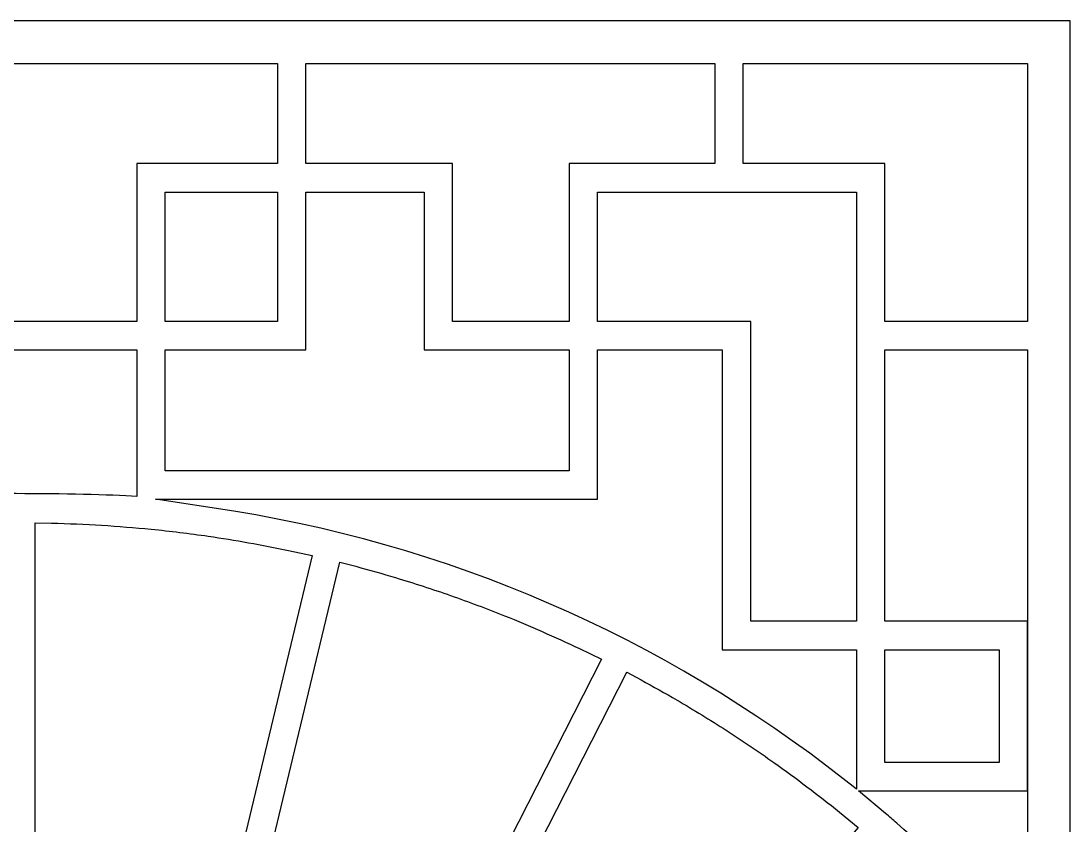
# Model space of a CAD drawing. Header units: centimetres. Extents: x 16.8 to 27, y -1.2 to 9.
# Drawn here: x 21.91 to 27, y 5.1 to 9 of the extents above; entities that cross this region are included whole.
import ezdxf

# ---------------------------------------------------------------- set-up
doc = ezdxf.new("R2010")
doc.units = ezdxf.units.CM
doc.header["$MEASUREMENT"] = 0
doc.layers.add('layer 1', color=7, linetype='Continuous')

msp = doc.modelspace()

# ---------------------------------------------------------------- linework, layer by layer
at = {"layer": 'layer 1', "color": 250}
for points, knots in [([(16.82505, 9.00077), (16.82505, 9.00077), (26.99978, 9.00077), (26.99978, 9.00077), (26.99978, 9.00077), (26.99978, 9.00077), (26.99978, -1.17396), (26.99978, -1.17396), (26.99978, -1.17396), (26.99978, -1.17396), (16.82505, -1.17396), (16.82505, -1.17396), (16.82505, -1.17396), (16.82505, -1.17396), (16.82505, 9.00077), (16.82505, 9.00077)], [0, 0, 0, 0, 0.2, 0.2, 0.2, 0.2, 0.4, 0.4, 0.4, 0.4, 0.6, 0.6, 0.6, 0.6, 1, 1, 1, 1]), ([(20.66916, 8.79453), (20.66916, 8.79453), (20.66916, 8.30898), (20.66916, 8.30898), (20.66916, 8.30898), (20.66916, 8.30898), (21.35108, 8.30898), (21.35108, 8.30898), (21.35108, 8.30898), (21.35108, 8.30898), (21.35108, 7.54338), (21.35108, 7.54338), (21.35108, 7.54338), (21.35108, 7.54338), (22.47376, 7.54338), (22.47376, 7.54338), (22.47376, 7.54338), (22.47376, 7.54338), (22.47376, 8.30898), (22.47376, 8.30898), (22.47376, 8.30898), (22.47376, 8.30898), (23.15567, 8.30898), (23.15567, 8.30898), (23.15567, 8.30898), (23.15567, 8.30898), (23.15567, 8.79453), (23.15567, 8.79453), (23.15567, 8.79453), (23.15567, 8.79453), (20.66916, 8.79453), (20.66916, 8.79453)], [0, 0, 0, 0, 0.1111111, 0.1111111, 0.1111111, 0.1111111, 0.2222222, 0.2222222, 0.2222222, 0.2222222, 0.3333333, 0.3333333, 0.3333333, 0.3333333, 0.4444444, 0.4444444, 0.4444444, 0.4444444, 0.5555556, 0.5555556, 0.5555556, 0.5555556, 0.6666667, 0.6666667, 0.6666667, 0.6666667, 0.7777778, 0.7777778, 0.7777778, 0.7777778, 1, 1, 1, 1]), ([(23.29356, 8.79453), (23.29356, 8.79453), (23.29356, 8.30898), (23.29356, 8.30898), (23.29356, 8.30898), (23.29356, 8.30898), (24.00574, 8.30898), (24.00574, 8.30898), (24.00574, 8.30898), (24.00574, 8.30898), (24.00574, 7.54338), (24.00574, 7.54338), (24.00574, 7.54338), (24.00574, 7.54338), (24.5704, 7.54338), (24.5704, 7.54338), (24.5704, 7.54338), (24.5704, 7.54338), (24.5704, 8.30898), (24.5704, 8.30898), (24.5704, 8.30898), (24.5704, 8.30898), (25.27648, 8.30898), (25.27648, 8.30898), (25.27648, 8.30898), (25.27648, 8.30898), (25.27648, 8.79453), (25.27648, 8.79453), (25.27648, 8.79453), (25.27648, 8.79453), (23.29356, 8.79453), (23.29356, 8.79453)], [0, 0, 0, 0, 0.1111111, 0.1111111, 0.1111111, 0.1111111, 0.2222222, 0.2222222, 0.2222222, 0.2222222, 0.3333333, 0.3333333, 0.3333333, 0.3333333, 0.4444444, 0.4444444, 0.4444444, 0.4444444, 0.5555556, 0.5555556, 0.5555556, 0.5555556, 0.6666667, 0.6666667, 0.6666667, 0.6666667, 0.7777778, 0.7777778, 0.7777778, 0.7777778, 1, 1, 1, 1]), ([(25.41438, 8.79453), (25.41438, 8.79453), (25.41438, 8.30898), (25.41438, 8.30898), (25.41438, 8.30898), (25.41438, 8.30898), (26.10238, 8.30898), (26.10238, 8.30898), (26.10238, 8.30898), (26.10238, 8.30898), (26.10238, 7.54338), (26.10238, 7.54338), (26.10238, 7.54338), (26.10238, 7.54338), (26.79354, 7.54338), (26.79354, 7.54338), (26.79354, 7.54338), (26.79354, 7.54338), (26.79354, 8.79453), (26.79354, 8.79453), (26.79354, 8.79453), (26.79354, 8.79453), (25.41438, 8.79453), (25.41438, 8.79453)], [0, 0, 0, 0, 0.1428571, 0.1428571, 0.1428571, 0.1428571, 0.2857143, 0.2857143, 0.2857143, 0.2857143, 0.4285714, 0.4285714, 0.4285714, 0.4285714, 0.5714286, 0.5714286, 0.5714286, 0.5714286, 0.7142857, 0.7142857, 0.7142857, 0.7142857, 1, 1, 1, 1]), ([(23.15567, 7.54338), (23.15567, 7.54338), (23.15567, 8.17108), (23.15567, 8.17108), (23.15567, 8.17108), (23.15567, 8.17108), (22.61165, 8.17108), (22.61165, 8.17108), (22.61165, 8.17108), (22.61165, 8.17108), (22.61165, 7.54338), (22.61165, 7.54338), (22.61165, 7.54338), (22.61165, 7.54338), (23.15567, 7.54338), (23.15567, 7.54338)], [0, 0, 0, 0, 0.2, 0.2, 0.2, 0.2, 0.4, 0.4, 0.4, 0.4, 0.6, 0.6, 0.6, 0.6, 1, 1, 1, 1]), ([(22.61165, 7.40549), (22.61165, 7.40549), (22.61165, 6.81932), (22.61165, 6.81932), (22.61165, 6.81932), (22.61165, 6.81932), (24.5704, 6.81932), (24.5704, 6.81932), (24.5704, 6.81932), (24.5704, 6.81932), (24.5704, 7.40549), (24.5704, 7.40549), (24.5704, 7.40549), (24.5704, 7.40549), (23.86785, 7.40549), (23.86785, 7.40549), (23.86785, 7.40549), (23.86785, 7.40549), (23.86785, 8.17108), (23.86785, 8.17108), (23.86785, 8.17108), (23.86785, 8.17108), (23.29356, 8.17108), (23.29356, 8.17108), (23.29356, 8.17108), (23.29356, 8.17108), (23.29356, 7.40549), (23.29356, 7.40549), (23.29356, 7.40549), (23.29356, 7.40549), (22.61165, 7.40549), (22.61165, 7.40549)], [0, 0, 0, 0, 0.1111111, 0.1111111, 0.1111111, 0.1111111, 0.2222222, 0.2222222, 0.2222222, 0.2222222, 0.3333333, 0.3333333, 0.3333333, 0.3333333, 0.4444444, 0.4444444, 0.4444444, 0.4444444, 0.5555556, 0.5555556, 0.5555556, 0.5555556, 0.6666667, 0.6666667, 0.6666667, 0.6666667, 0.7777778, 0.7777778, 0.7777778, 0.7777778, 1, 1, 1, 1]), ([(24.70829, 7.54338), (24.70829, 7.54338), (25.45127, 7.54338), (25.45127, 7.54338), (25.45127, 7.54338), (25.45127, 7.54338), (25.45127, 6.0898), (25.45127, 6.0898), (25.45127, 6.0898), (25.45127, 6.0898), (25.96448, 6.0898), (25.96448, 6.0898), (25.96448, 6.0898), (25.96448, 6.0898), (25.96448, 8.17108), (25.96448, 8.17108), (25.96448, 8.17108), (25.96448, 8.17108), (24.70829, 8.17108), (24.70829, 8.17108), (24.70829, 8.17108), (24.70829, 8.17108), (24.70829, 7.54338), (24.70829, 7.54338)], [0, 0, 0, 0, 0.1428571, 0.1428571, 0.1428571, 0.1428571, 0.2857143, 0.2857143, 0.2857143, 0.2857143, 0.4285714, 0.4285714, 0.4285714, 0.4285714, 0.5714286, 0.5714286, 0.5714286, 0.5714286, 0.7142857, 0.7142857, 0.7142857, 0.7142857, 1, 1, 1, 1]), ([(22.47376, 6.69525), (22.47376, 6.69525), (22.47376, 7.40549), (22.47376, 7.40549), (22.47376, 7.40549), (22.47376, 7.40549), (21.35108, 7.40549), (21.35108, 7.40549), (21.35108, 7.40549), (21.35108, 7.40549), (21.35108, 6.69524), (21.35108, 6.69524), (21.35108, 6.69524), (21.54841, 6.71405), (22.21241, 6.71267), (22.47376, 6.69525)], [0, 0, 0, 0, 0.2, 0.2, 0.2, 0.2, 0.4, 0.4, 0.4, 0.4, 0.6, 0.6, 0.6, 0.6, 1, 1, 1, 1]), ([(22.5643, 6.68143), (22.5643, 6.68143), (22.94407, 6.62345), (22.94407, 6.62345), (22.94407, 6.62345), (22.94407, 6.62345), (23.05055, 6.60536), (23.05055, 6.60536), (23.05055, 6.60536), (23.05055, 6.60536), (23.15643, 6.58553), (23.15643, 6.58553), (23.15643, 6.58553), (23.15643, 6.58553), (23.26172, 6.56398), (23.26172, 6.56398), (23.26172, 6.56398), (23.26172, 6.56398), (23.36638, 6.54073), (23.36638, 6.54073), (23.36638, 6.54073), (23.36638, 6.54073), (23.47041, 6.51578), (23.47041, 6.51578), (23.47041, 6.51578), (23.47041, 6.51578), (23.57379, 6.48916), (23.57379, 6.48916), (23.57379, 6.48916), (23.57379, 6.48916), (23.6765, 6.46087), (23.6765, 6.46087), (23.6765, 6.46087), (23.6765, 6.46087), (23.77854, 6.43095), (23.77854, 6.43095), (23.77854, 6.43095), (23.77854, 6.43095), (23.87988, 6.3994), (23.87988, 6.3994), (23.87988, 6.3994), (23.87988, 6.3994), (23.98051, 6.36623), (23.98051, 6.36623), (23.98051, 6.36623), (23.98051, 6.36623), (24.08041, 6.33146), (24.08041, 6.33146), (24.08041, 6.33146), (24.08041, 6.33146), (24.17957, 6.29512), (24.17957, 6.29512), (24.17957, 6.29512), (24.17957, 6.29512), (24.27798, 6.2572), (24.27798, 6.2572), (24.27798, 6.2572), (24.27798, 6.2572), (24.37561, 6.21773), (24.37561, 6.21773), (24.37561, 6.21773), (24.37561, 6.21773), (24.47246, 6.17673), (24.47246, 6.17673), (24.47246, 6.17673), (24.47246, 6.17673), (24.56852, 6.1342), (24.56852, 6.1342), (24.56852, 6.1342), (24.56852, 6.1342), (24.66375, 6.09017), (24.66375, 6.09017), (24.66375, 6.09017), (24.66375, 6.09017), (24.75815, 6.04464), (24.75815, 6.04464), (24.75815, 6.04464), (24.75815, 6.04464), (24.8517, 5.99764), (24.8517, 5.99764), (24.8517, 5.99764), (24.8517, 5.99764), (24.94439, 5.94918), (24.94439, 5.94918), (24.94439, 5.94918), (24.94439, 5.94918), (25.0362, 5.89927), (25.0362, 5.89927), (25.0362, 5.89927), (25.0362, 5.89927), (25.12712, 5.84794), (25.12712, 5.84794), (25.12712, 5.84794), (25.12712, 5.84794), (25.21713, 5.79519), (25.21713, 5.79519), (25.21713, 5.79519), (25.21713, 5.79519), (25.30622, 5.74104), (25.30622, 5.74104), (25.30622, 5.74104), (25.30622, 5.74104), (25.39437, 5.6855), (25.39437, 5.6855), (25.39437, 5.6855), (25.39437, 5.6855), (25.48156, 5.6286), (25.48156, 5.6286), (25.48156, 5.6286), (25.48156, 5.6286), (25.56779, 5.57034), (25.56779, 5.57034), (25.56779, 5.57034), (25.56779, 5.57034), (25.65303, 5.51074), (25.65303, 5.51074), (25.65303, 5.51074), (25.65303, 5.51074), (25.73727, 5.44982), (25.73727, 5.44982), (25.73727, 5.44982), (25.73727, 5.44982), (25.8205, 5.38759), (25.8205, 5.38759), (25.8205, 5.38759), (25.8205, 5.38759), (25.9479, 5.28914), (25.9479, 5.28914), (25.9479, 5.28914), (25.9479, 5.28914), (25.96448, 5.27534), (25.96448, 5.27534), (25.96448, 5.27534), (25.96448, 5.27534), (25.96448, 5.95191), (25.96448, 5.95191), (25.96448, 5.95191), (25.96448, 5.95191), (25.31337, 5.95191), (25.31337, 5.95191), (25.31337, 5.95191), (25.31337, 5.95191), (25.31337, 7.40549), (25.31337, 7.40549), (25.31337, 7.40549), (25.31337, 7.40549), (24.70829, 7.40549), (24.70829, 7.40549), (24.70829, 7.40549), (24.70829, 7.40549), (24.70829, 6.68143), (24.70829, 6.68143), (24.70829, 6.68143), (24.70829, 6.68143), (22.5643, 6.68143), (22.5643, 6.68143)], [0, 0, 0, 0, 0.025, 0.025, 0.025, 0.025, 0.05, 0.05, 0.05, 0.05, 0.075, 0.075, 0.075, 0.075, 0.1, 0.1, 0.1, 0.1, 0.125, 0.125, 0.125, 0.125, 0.15, 0.15, 0.15, 0.15, 0.175, 0.175, 0.175, 0.175, 0.2, 0.2, 0.2, 0.2, 0.225, 0.225, 0.225, 0.225, 0.25, 0.25, 0.25, 0.25, 0.275, 0.275, 0.275, 0.275, 0.3, 0.3, 0.3, 0.3, 0.325, 0.325, 0.325, 0.325, 0.35, 0.35, 0.35, 0.35, 0.375, 0.375, 0.375, 0.375, 0.4, 0.4, 0.4, 0.4, 0.425, 0.425, 0.425, 0.425, 0.45, 0.45, 0.45, 0.45, 0.475, 0.475, 0.475, 0.475, 0.5, 0.5, 0.5, 0.5, 0.525, 0.525, 0.525, 0.525, 0.55, 0.55, 0.55, 0.55, 0.575, 0.575, 0.575, 0.575, 0.6, 0.6, 0.6, 0.6, 0.625, 0.625, 0.625, 0.625, 0.65, 0.65, 0.65, 0.65, 0.675, 0.675, 0.675, 0.675, 0.7, 0.7, 0.7, 0.7, 0.725, 0.725, 0.725, 0.725, 0.75, 0.75, 0.75, 0.75, 0.775, 0.775, 0.775, 0.775, 0.8, 0.8, 0.8, 0.8, 0.825, 0.825, 0.825, 0.825, 0.85, 0.85, 0.85, 0.85, 0.875, 0.875, 0.875, 0.875, 0.9, 0.9, 0.9, 0.9, 0.925, 0.925, 0.925, 0.925, 0.95, 0.95, 0.95, 0.95, 1, 1, 1, 1]), ([(26.79354, 7.40549), (26.79354, 7.40549), (26.10238, 7.40549), (26.10238, 7.40549), (26.10238, 7.40549), (26.10238, 7.40549), (26.10238, 6.0898), (26.10238, 6.0898), (26.10238, 6.0898), (26.10238, 6.0898), (26.79354, 6.0898), (26.79354, 6.0898), (26.79354, 6.0898), (26.79354, 6.0898), (26.79354, 7.40549), (26.79354, 7.40549)], [0, 0, 0, 0, 0.2, 0.2, 0.2, 0.2, 0.4, 0.4, 0.4, 0.4, 0.6, 0.6, 0.6, 0.6, 1, 1, 1, 1]), ([(22.51895, 3.05138), (22.51895, 3.05138), (23.32503, 6.40895), (23.32503, 6.40895), (23.32503, 6.40895), (23.32503, 6.40895), (23.21022, 6.43388), (23.21022, 6.43388), (23.21022, 6.43388), (23.08096, 6.46054), (22.9515, 6.48343), (22.82094, 6.50272), (22.82094, 6.50272), (22.72871, 6.51576), (22.63648, 6.52701), (22.54384, 6.53653), (22.54384, 6.53653), (22.46378, 6.54425), (22.38379, 6.55068), (22.30354, 6.55586), (22.30354, 6.55586), (22.22265, 6.56057), (22.14187, 6.56397), (22.06087, 6.56611), (22.06087, 6.56611), (22.06087, 6.56611), (21.98136, 6.5677), (21.98136, 6.5677), (21.98136, 6.5677), (21.98136, 6.5677), (21.98136, 3.11488), (21.98136, 3.11488), (21.98136, 3.11488), (22.00846, 3.11382), (22.03555, 3.11282), (22.06264, 3.11148), (22.06264, 3.11148), (22.18478, 3.10485), (22.30558, 3.09093), (22.426, 3.06946), (22.426, 3.06946), (22.45705, 3.06377), (22.48798, 3.05755), (22.51895, 3.05138)], [0, 0, 0, 0, 0.0833333, 0.0833333, 0.0833333, 0.0833333, 0.1666667, 0.1666667, 0.1666667, 0.1666667, 0.25, 0.25, 0.25, 0.25, 0.3333333, 0.3333333, 0.3333333, 0.3333333, 0.4166667, 0.4166667, 0.4166667, 0.4166667, 0.5, 0.5, 0.5, 0.5, 0.5833333, 0.5833333, 0.5833333, 0.5833333, 0.6666667, 0.6666667, 0.6666667, 0.6666667, 0.75, 0.75, 0.75, 0.75, 0.8333333, 0.8333333, 0.8333333, 0.8333333, 1, 1, 1, 1]), ([(23.16048, 2.831), (23.16048, 2.831), (24.72742, 5.90628), (24.72742, 5.90628), (24.72742, 5.90628), (24.72742, 5.90628), (24.62125, 5.95774), (24.62125, 5.95774), (24.62125, 5.95774), (24.50134, 6.01431), (24.38035, 6.06726), (24.25744, 6.11694), (24.25744, 6.11694), (24.17084, 6.15132), (24.08382, 6.18395), (23.99598, 6.215), (23.99598, 6.215), (23.90755, 6.24562), (23.81879, 6.27447), (23.72926, 6.30169), (23.72926, 6.30169), (23.66494, 6.3208), (23.60049, 6.33904), (23.53569, 6.35649), (23.53569, 6.35649), (23.53569, 6.35649), (23.45907, 6.3766), (23.45907, 6.3766), (23.45907, 6.3766), (23.45907, 6.3766), (22.65301, 3.01914), (22.65301, 3.01914), (22.65301, 3.01914), (22.679, 3.01179), (22.70499, 3.00448), (22.7309, 2.99686), (22.7309, 2.99686), (22.84801, 2.96175), (22.96211, 2.91979), (23.07404, 2.87061), (23.07404, 2.87061), (23.103, 2.85771), (23.13172, 2.84434), (23.16048, 2.831)], [0, 0, 0, 0, 0.0833333, 0.0833333, 0.0833333, 0.0833333, 0.1666667, 0.1666667, 0.1666667, 0.1666667, 0.25, 0.25, 0.25, 0.25, 0.3333333, 0.3333333, 0.3333333, 0.3333333, 0.4166667, 0.4166667, 0.4166667, 0.4166667, 0.5, 0.5, 0.5, 0.5, 0.5833333, 0.5833333, 0.5833333, 0.5833333, 0.6666667, 0.6666667, 0.6666667, 0.6666667, 0.75, 0.75, 0.75, 0.75, 0.8333333, 0.8333333, 0.8333333, 0.8333333, 1, 1, 1, 1]), ([(26.79354, 6.0898), (26.79354, 6.0898), (26.79354, 5.26763), (26.79354, 5.26763), (26.79354, 5.26763), (26.79354, 5.26763), (26.79354, 6.0898), (26.79354, 6.0898)], [0, 0, 0, 0, 0.3333333, 0.3333333, 0.3333333, 0.3333333, 1, 1, 1, 1]), ([(26.65604, 5.95191), (26.65604, 5.95191), (26.10238, 5.95191), (26.10238, 5.95191), (26.10238, 5.95191), (26.10238, 5.95191), (26.10238, 5.40552), (26.10238, 5.40552), (26.10238, 5.40552), (26.10238, 5.40552), (26.65604, 5.40552), (26.65604, 5.40552), (26.65604, 5.40552), (26.65604, 5.40552), (26.65604, 5.95191), (26.65604, 5.95191)], [0, 0, 0, 0, 0.2, 0.2, 0.2, 0.2, 0.4, 0.4, 0.4, 0.4, 0.6, 0.6, 0.6, 0.6, 1, 1, 1, 1]), ([(23.73239, 2.46674), (23.73239, 2.46674), (25.97295, 5.0901), (25.97295, 5.0901), (25.97295, 5.0901), (25.97295, 5.0901), (25.88133, 5.16507), (25.88133, 5.16507), (25.88133, 5.16507), (25.77759, 5.24818), (25.67195, 5.32805), (25.56372, 5.4052), (25.56372, 5.4052), (25.48754, 5.4588), (25.41056, 5.51082), (25.33243, 5.56151), (25.33243, 5.56151), (25.25383, 5.61181), (25.17451, 5.66049), (25.09409, 5.70778), (25.09409, 5.70778), (25.03634, 5.74125), (24.97827, 5.77394), (24.9197, 5.80594), (24.9197, 5.80594), (24.9197, 5.80594), (24.85013, 5.84338), (24.85013, 5.84338), (24.85013, 5.84338), (24.85013, 5.84338), (23.28319, 2.76808), (23.28319, 2.76808), (23.28319, 2.76808), (23.31091, 2.75248), (23.33862, 2.73693), (23.36611, 2.7209), (23.36611, 2.7209), (23.46711, 2.66133), (23.56398, 2.59634), (23.65741, 2.52547), (23.65741, 2.52547), (23.68261, 2.50616), (23.70748, 2.48644), (23.73239, 2.46674)], [0, 0, 0, 0, 0.0833333, 0.0833333, 0.0833333, 0.0833333, 0.1666667, 0.1666667, 0.1666667, 0.1666667, 0.25, 0.25, 0.25, 0.25, 0.3333333, 0.3333333, 0.3333333, 0.3333333, 0.4166667, 0.4166667, 0.4166667, 0.4166667, 0.5, 0.5, 0.5, 0.5, 0.5833333, 0.5833333, 0.5833333, 0.5833333, 0.6666667, 0.6666667, 0.6666667, 0.6666667, 0.75, 0.75, 0.75, 0.75, 0.8333333, 0.8333333, 0.8333333, 0.8333333, 1, 1, 1, 1]), ([(25.97376, 5.26763), (25.97376, 5.26763), (26.10537, 5.15818), (26.10537, 5.15818), (26.10537, 5.15818), (26.12339, 5.14277), (26.14135, 5.1273), (26.15927, 5.11175), (26.15927, 5.11175), (26.34615, 4.94839), (26.52414, 4.77528), (26.69164, 4.59208), (26.69164, 4.59208), (26.69164, 4.59208), (25.33852, 3.33029), (25.33852, 3.33029), (25.33852, 3.33029), (25.33852, 3.33029), (26.79354, 3.33029), (26.79354, 3.33029), (26.79354, 3.33029), (26.79354, 3.33029), (26.79354, 5.26763), (26.79354, 5.26763), (26.79354, 5.26763), (26.79354, 5.26763), (25.97376, 5.26763), (25.97376, 5.26763)], [0, 0, 0, 0, 0.125, 0.125, 0.125, 0.125, 0.25, 0.25, 0.25, 0.25, 0.375, 0.375, 0.375, 0.375, 0.5, 0.5, 0.5, 0.5, 0.625, 0.625, 0.625, 0.625, 0.75, 0.75, 0.75, 0.75, 1, 1, 1, 1])]:
    msp.add_open_spline(points, degree=3, knots=knots, dxfattribs=at)
at = {"layer": 'layer 1', "color": 250, "lineweight": 9}
for points, knots in [([(16.82505, 9.00077), (16.82505, 9.00077), (26.99978, 9.00077), (26.99978, 9.00077), (26.99978, 9.00077), (26.99978, 9.00077), (26.99978, -1.17396), (26.99978, -1.17396), (26.99978, -1.17396), (26.99978, -1.17396), (16.82505, -1.17396), (16.82505, -1.17396), (16.82505, -1.17396), (16.82505, -1.17396), (16.82505, 9.00077), (16.82505, 9.00077)], [0, 0, 0, 0, 0.2, 0.2, 0.2, 0.2, 0.4, 0.4, 0.4, 0.4, 0.6, 0.6, 0.6, 0.6, 1, 1, 1, 1]), ([(20.66916, 8.79453), (20.66916, 8.79453), (20.66916, 8.30898), (20.66916, 8.30898), (20.66916, 8.30898), (20.66916, 8.30898), (21.35108, 8.30898), (21.35108, 8.30898), (21.35108, 8.30898), (21.35108, 8.30898), (21.35108, 7.54338), (21.35108, 7.54338), (21.35108, 7.54338), (21.35108, 7.54338), (22.47376, 7.54338), (22.47376, 7.54338), (22.47376, 7.54338), (22.47376, 7.54338), (22.47376, 8.30898), (22.47376, 8.30898), (22.47376, 8.30898), (22.47376, 8.30898), (23.15567, 8.30898), (23.15567, 8.30898), (23.15567, 8.30898), (23.15567, 8.30898), (23.15567, 8.79453), (23.15567, 8.79453), (23.15567, 8.79453), (23.15567, 8.79453), (20.66916, 8.79453), (20.66916, 8.79453)], [0, 0, 0, 0, 0.1111111, 0.1111111, 0.1111111, 0.1111111, 0.2222222, 0.2222222, 0.2222222, 0.2222222, 0.3333333, 0.3333333, 0.3333333, 0.3333333, 0.4444444, 0.4444444, 0.4444444, 0.4444444, 0.5555556, 0.5555556, 0.5555556, 0.5555556, 0.6666667, 0.6666667, 0.6666667, 0.6666667, 0.7777778, 0.7777778, 0.7777778, 0.7777778, 1, 1, 1, 1]), ([(23.29356, 8.79453), (23.29356, 8.79453), (23.29356, 8.30898), (23.29356, 8.30898), (23.29356, 8.30898), (23.29356, 8.30898), (24.00574, 8.30898), (24.00574, 8.30898), (24.00574, 8.30898), (24.00574, 8.30898), (24.00574, 7.54338), (24.00574, 7.54338), (24.00574, 7.54338), (24.00574, 7.54338), (24.5704, 7.54338), (24.5704, 7.54338), (24.5704, 7.54338), (24.5704, 7.54338), (24.5704, 8.30898), (24.5704, 8.30898), (24.5704, 8.30898), (24.5704, 8.30898), (25.27648, 8.30898), (25.27648, 8.30898), (25.27648, 8.30898), (25.27648, 8.30898), (25.27648, 8.79453), (25.27648, 8.79453), (25.27648, 8.79453), (25.27648, 8.79453), (23.29356, 8.79453), (23.29356, 8.79453)], [0, 0, 0, 0, 0.1111111, 0.1111111, 0.1111111, 0.1111111, 0.2222222, 0.2222222, 0.2222222, 0.2222222, 0.3333333, 0.3333333, 0.3333333, 0.3333333, 0.4444444, 0.4444444, 0.4444444, 0.4444444, 0.5555556, 0.5555556, 0.5555556, 0.5555556, 0.6666667, 0.6666667, 0.6666667, 0.6666667, 0.7777778, 0.7777778, 0.7777778, 0.7777778, 1, 1, 1, 1]), ([(25.41438, 8.79453), (25.41438, 8.79453), (25.41438, 8.30898), (25.41438, 8.30898), (25.41438, 8.30898), (25.41438, 8.30898), (26.10238, 8.30898), (26.10238, 8.30898), (26.10238, 8.30898), (26.10238, 8.30898), (26.10238, 7.54338), (26.10238, 7.54338), (26.10238, 7.54338), (26.10238, 7.54338), (26.79354, 7.54338), (26.79354, 7.54338), (26.79354, 7.54338), (26.79354, 7.54338), (26.79354, 8.79453), (26.79354, 8.79453), (26.79354, 8.79453), (26.79354, 8.79453), (25.41438, 8.79453), (25.41438, 8.79453)], [0, 0, 0, 0, 0.1428571, 0.1428571, 0.1428571, 0.1428571, 0.2857143, 0.2857143, 0.2857143, 0.2857143, 0.4285714, 0.4285714, 0.4285714, 0.4285714, 0.5714286, 0.5714286, 0.5714286, 0.5714286, 0.7142857, 0.7142857, 0.7142857, 0.7142857, 1, 1, 1, 1]), ([(23.15567, 7.54338), (23.15567, 7.54338), (23.15567, 8.17108), (23.15567, 8.17108), (23.15567, 8.17108), (23.15567, 8.17108), (22.61165, 8.17108), (22.61165, 8.17108), (22.61165, 8.17108), (22.61165, 8.17108), (22.61165, 7.54338), (22.61165, 7.54338), (22.61165, 7.54338), (22.61165, 7.54338), (23.15567, 7.54338), (23.15567, 7.54338)], [0, 0, 0, 0, 0.2, 0.2, 0.2, 0.2, 0.4, 0.4, 0.4, 0.4, 0.6, 0.6, 0.6, 0.6, 1, 1, 1, 1]), ([(22.61165, 7.40549), (22.61165, 7.40549), (22.61165, 6.81932), (22.61165, 6.81932), (22.61165, 6.81932), (22.61165, 6.81932), (24.5704, 6.81932), (24.5704, 6.81932), (24.5704, 6.81932), (24.5704, 6.81932), (24.5704, 7.40549), (24.5704, 7.40549), (24.5704, 7.40549), (24.5704, 7.40549), (23.86785, 7.40549), (23.86785, 7.40549), (23.86785, 7.40549), (23.86785, 7.40549), (23.86785, 8.17108), (23.86785, 8.17108), (23.86785, 8.17108), (23.86785, 8.17108), (23.29356, 8.17108), (23.29356, 8.17108), (23.29356, 8.17108), (23.29356, 8.17108), (23.29356, 7.40549), (23.29356, 7.40549), (23.29356, 7.40549), (23.29356, 7.40549), (22.61165, 7.40549), (22.61165, 7.40549)], [0, 0, 0, 0, 0.1111111, 0.1111111, 0.1111111, 0.1111111, 0.2222222, 0.2222222, 0.2222222, 0.2222222, 0.3333333, 0.3333333, 0.3333333, 0.3333333, 0.4444444, 0.4444444, 0.4444444, 0.4444444, 0.5555556, 0.5555556, 0.5555556, 0.5555556, 0.6666667, 0.6666667, 0.6666667, 0.6666667, 0.7777778, 0.7777778, 0.7777778, 0.7777778, 1, 1, 1, 1]), ([(24.70829, 7.54338), (24.70829, 7.54338), (25.45127, 7.54338), (25.45127, 7.54338), (25.45127, 7.54338), (25.45127, 7.54338), (25.45127, 6.0898), (25.45127, 6.0898), (25.45127, 6.0898), (25.45127, 6.0898), (25.96448, 6.0898), (25.96448, 6.0898), (25.96448, 6.0898), (25.96448, 6.0898), (25.96448, 8.17108), (25.96448, 8.17108), (25.96448, 8.17108), (25.96448, 8.17108), (24.70829, 8.17108), (24.70829, 8.17108), (24.70829, 8.17108), (24.70829, 8.17108), (24.70829, 7.54338), (24.70829, 7.54338)], [0, 0, 0, 0, 0.1428571, 0.1428571, 0.1428571, 0.1428571, 0.2857143, 0.2857143, 0.2857143, 0.2857143, 0.4285714, 0.4285714, 0.4285714, 0.4285714, 0.5714286, 0.5714286, 0.5714286, 0.5714286, 0.7142857, 0.7142857, 0.7142857, 0.7142857, 1, 1, 1, 1]), ([(22.47376, 6.69525), (22.47376, 6.69525), (22.47376, 7.40549), (22.47376, 7.40549), (22.47376, 7.40549), (22.47376, 7.40549), (21.35108, 7.40549), (21.35108, 7.40549), (21.35108, 7.40549), (21.35108, 7.40549), (21.35108, 6.69524), (21.35108, 6.69524), (21.35108, 6.69524), (21.54841, 6.71405), (22.21241, 6.71267), (22.47376, 6.69525)], [0, 0, 0, 0, 0.2, 0.2, 0.2, 0.2, 0.4, 0.4, 0.4, 0.4, 0.6, 0.6, 0.6, 0.6, 1, 1, 1, 1]), ([(22.5643, 6.68143), (22.5643, 6.68143), (22.94407, 6.62345), (22.94407, 6.62345), (22.94407, 6.62345), (22.94407, 6.62345), (23.05055, 6.60536), (23.05055, 6.60536), (23.05055, 6.60536), (23.05055, 6.60536), (23.15643, 6.58553), (23.15643, 6.58553), (23.15643, 6.58553), (23.15643, 6.58553), (23.26172, 6.56398), (23.26172, 6.56398), (23.26172, 6.56398), (23.26172, 6.56398), (23.36638, 6.54073), (23.36638, 6.54073), (23.36638, 6.54073), (23.36638, 6.54073), (23.47041, 6.51578), (23.47041, 6.51578), (23.47041, 6.51578), (23.47041, 6.51578), (23.57379, 6.48916), (23.57379, 6.48916), (23.57379, 6.48916), (23.57379, 6.48916), (23.6765, 6.46087), (23.6765, 6.46087), (23.6765, 6.46087), (23.6765, 6.46087), (23.77854, 6.43095), (23.77854, 6.43095), (23.77854, 6.43095), (23.77854, 6.43095), (23.87988, 6.3994), (23.87988, 6.3994), (23.87988, 6.3994), (23.87988, 6.3994), (23.98051, 6.36623), (23.98051, 6.36623), (23.98051, 6.36623), (23.98051, 6.36623), (24.08041, 6.33146), (24.08041, 6.33146), (24.08041, 6.33146), (24.08041, 6.33146), (24.17957, 6.29512), (24.17957, 6.29512), (24.17957, 6.29512), (24.17957, 6.29512), (24.27798, 6.2572), (24.27798, 6.2572), (24.27798, 6.2572), (24.27798, 6.2572), (24.37561, 6.21773), (24.37561, 6.21773), (24.37561, 6.21773), (24.37561, 6.21773), (24.47246, 6.17673), (24.47246, 6.17673), (24.47246, 6.17673), (24.47246, 6.17673), (24.56852, 6.1342), (24.56852, 6.1342), (24.56852, 6.1342), (24.56852, 6.1342), (24.66375, 6.09017), (24.66375, 6.09017), (24.66375, 6.09017), (24.66375, 6.09017), (24.75815, 6.04464), (24.75815, 6.04464), (24.75815, 6.04464), (24.75815, 6.04464), (24.8517, 5.99764), (24.8517, 5.99764), (24.8517, 5.99764), (24.8517, 5.99764), (24.94439, 5.94918), (24.94439, 5.94918), (24.94439, 5.94918), (24.94439, 5.94918), (25.0362, 5.89927), (25.0362, 5.89927), (25.0362, 5.89927), (25.0362, 5.89927), (25.12712, 5.84794), (25.12712, 5.84794), (25.12712, 5.84794), (25.12712, 5.84794), (25.21713, 5.79519), (25.21713, 5.79519), (25.21713, 5.79519), (25.21713, 5.79519), (25.30622, 5.74104), (25.30622, 5.74104), (25.30622, 5.74104), (25.30622, 5.74104), (25.39437, 5.6855), (25.39437, 5.6855), (25.39437, 5.6855), (25.39437, 5.6855), (25.48156, 5.6286), (25.48156, 5.6286), (25.48156, 5.6286), (25.48156, 5.6286), (25.56779, 5.57034), (25.56779, 5.57034), (25.56779, 5.57034), (25.56779, 5.57034), (25.65303, 5.51074), (25.65303, 5.51074), (25.65303, 5.51074), (25.65303, 5.51074), (25.73727, 5.44982), (25.73727, 5.44982), (25.73727, 5.44982), (25.73727, 5.44982), (25.8205, 5.38759), (25.8205, 5.38759), (25.8205, 5.38759), (25.8205, 5.38759), (25.9479, 5.28914), (25.9479, 5.28914), (25.9479, 5.28914), (25.9479, 5.28914), (25.96448, 5.27534), (25.96448, 5.27534), (25.96448, 5.27534), (25.96448, 5.27534), (25.96448, 5.95191), (25.96448, 5.95191), (25.96448, 5.95191), (25.96448, 5.95191), (25.31337, 5.95191), (25.31337, 5.95191), (25.31337, 5.95191), (25.31337, 5.95191), (25.31337, 7.40549), (25.31337, 7.40549), (25.31337, 7.40549), (25.31337, 7.40549), (24.70829, 7.40549), (24.70829, 7.40549), (24.70829, 7.40549), (24.70829, 7.40549), (24.70829, 6.68143), (24.70829, 6.68143), (24.70829, 6.68143), (24.70829, 6.68143), (22.5643, 6.68143), (22.5643, 6.68143)], [0, 0, 0, 0, 0.025, 0.025, 0.025, 0.025, 0.05, 0.05, 0.05, 0.05, 0.075, 0.075, 0.075, 0.075, 0.1, 0.1, 0.1, 0.1, 0.125, 0.125, 0.125, 0.125, 0.15, 0.15, 0.15, 0.15, 0.175, 0.175, 0.175, 0.175, 0.2, 0.2, 0.2, 0.2, 0.225, 0.225, 0.225, 0.225, 0.25, 0.25, 0.25, 0.25, 0.275, 0.275, 0.275, 0.275, 0.3, 0.3, 0.3, 0.3, 0.325, 0.325, 0.325, 0.325, 0.35, 0.35, 0.35, 0.35, 0.375, 0.375, 0.375, 0.375, 0.4, 0.4, 0.4, 0.4, 0.425, 0.425, 0.425, 0.425, 0.45, 0.45, 0.45, 0.45, 0.475, 0.475, 0.475, 0.475, 0.5, 0.5, 0.5, 0.5, 0.525, 0.525, 0.525, 0.525, 0.55, 0.55, 0.55, 0.55, 0.575, 0.575, 0.575, 0.575, 0.6, 0.6, 0.6, 0.6, 0.625, 0.625, 0.625, 0.625, 0.65, 0.65, 0.65, 0.65, 0.675, 0.675, 0.675, 0.675, 0.7, 0.7, 0.7, 0.7, 0.725, 0.725, 0.725, 0.725, 0.75, 0.75, 0.75, 0.75, 0.775, 0.775, 0.775, 0.775, 0.8, 0.8, 0.8, 0.8, 0.825, 0.825, 0.825, 0.825, 0.85, 0.85, 0.85, 0.85, 0.875, 0.875, 0.875, 0.875, 0.9, 0.9, 0.9, 0.9, 0.925, 0.925, 0.925, 0.925, 0.95, 0.95, 0.95, 0.95, 1, 1, 1, 1]), ([(26.79354, 7.40549), (26.79354, 7.40549), (26.10238, 7.40549), (26.10238, 7.40549), (26.10238, 7.40549), (26.10238, 7.40549), (26.10238, 6.0898), (26.10238, 6.0898), (26.10238, 6.0898), (26.10238, 6.0898), (26.79354, 6.0898), (26.79354, 6.0898), (26.79354, 6.0898), (26.79354, 6.0898), (26.79354, 7.40549), (26.79354, 7.40549)], [0, 0, 0, 0, 0.2, 0.2, 0.2, 0.2, 0.4, 0.4, 0.4, 0.4, 0.6, 0.6, 0.6, 0.6, 1, 1, 1, 1]), ([(22.51895, 3.05138), (22.51895, 3.05138), (23.32503, 6.40895), (23.32503, 6.40895), (23.32503, 6.40895), (23.32503, 6.40895), (23.21022, 6.43388), (23.21022, 6.43388), (23.21022, 6.43388), (23.08096, 6.46054), (22.9515, 6.48343), (22.82094, 6.50272), (22.82094, 6.50272), (22.72871, 6.51576), (22.63648, 6.52701), (22.54384, 6.53653), (22.54384, 6.53653), (22.46378, 6.54425), (22.38379, 6.55068), (22.30354, 6.55586), (22.30354, 6.55586), (22.22265, 6.56057), (22.14187, 6.56397), (22.06087, 6.56611), (22.06087, 6.56611), (22.06087, 6.56611), (21.98136, 6.5677), (21.98136, 6.5677), (21.98136, 6.5677), (21.98136, 6.5677), (21.98136, 3.11488), (21.98136, 3.11488), (21.98136, 3.11488), (22.00846, 3.11382), (22.03555, 3.11282), (22.06264, 3.11148), (22.06264, 3.11148), (22.18478, 3.10485), (22.30558, 3.09093), (22.426, 3.06946), (22.426, 3.06946), (22.45705, 3.06377), (22.48798, 3.05755), (22.51895, 3.05138)], [0, 0, 0, 0, 0.0833333, 0.0833333, 0.0833333, 0.0833333, 0.1666667, 0.1666667, 0.1666667, 0.1666667, 0.25, 0.25, 0.25, 0.25, 0.3333333, 0.3333333, 0.3333333, 0.3333333, 0.4166667, 0.4166667, 0.4166667, 0.4166667, 0.5, 0.5, 0.5, 0.5, 0.5833333, 0.5833333, 0.5833333, 0.5833333, 0.6666667, 0.6666667, 0.6666667, 0.6666667, 0.75, 0.75, 0.75, 0.75, 0.8333333, 0.8333333, 0.8333333, 0.8333333, 1, 1, 1, 1]), ([(23.16048, 2.831), (23.16048, 2.831), (24.72742, 5.90628), (24.72742, 5.90628), (24.72742, 5.90628), (24.72742, 5.90628), (24.62125, 5.95774), (24.62125, 5.95774), (24.62125, 5.95774), (24.50134, 6.01431), (24.38035, 6.06726), (24.25744, 6.11694), (24.25744, 6.11694), (24.17084, 6.15132), (24.08382, 6.18395), (23.99598, 6.215), (23.99598, 6.215), (23.90755, 6.24562), (23.81879, 6.27447), (23.72926, 6.30169), (23.72926, 6.30169), (23.66494, 6.3208), (23.60049, 6.33904), (23.53569, 6.35649), (23.53569, 6.35649), (23.53569, 6.35649), (23.45907, 6.3766), (23.45907, 6.3766), (23.45907, 6.3766), (23.45907, 6.3766), (22.65301, 3.01914), (22.65301, 3.01914), (22.65301, 3.01914), (22.679, 3.01179), (22.70499, 3.00448), (22.7309, 2.99686), (22.7309, 2.99686), (22.84801, 2.96175), (22.96211, 2.91979), (23.07404, 2.87061), (23.07404, 2.87061), (23.103, 2.85771), (23.13172, 2.84434), (23.16048, 2.831)], [0, 0, 0, 0, 0.0833333, 0.0833333, 0.0833333, 0.0833333, 0.1666667, 0.1666667, 0.1666667, 0.1666667, 0.25, 0.25, 0.25, 0.25, 0.3333333, 0.3333333, 0.3333333, 0.3333333, 0.4166667, 0.4166667, 0.4166667, 0.4166667, 0.5, 0.5, 0.5, 0.5, 0.5833333, 0.5833333, 0.5833333, 0.5833333, 0.6666667, 0.6666667, 0.6666667, 0.6666667, 0.75, 0.75, 0.75, 0.75, 0.8333333, 0.8333333, 0.8333333, 0.8333333, 1, 1, 1, 1]), ([(26.65604, 5.95191), (26.65604, 5.95191), (26.10238, 5.95191), (26.10238, 5.95191), (26.10238, 5.95191), (26.10238, 5.95191), (26.10238, 5.40552), (26.10238, 5.40552), (26.10238, 5.40552), (26.10238, 5.40552), (26.65604, 5.40552), (26.65604, 5.40552), (26.65604, 5.40552), (26.65604, 5.40552), (26.65604, 5.95191), (26.65604, 5.95191)], [0, 0, 0, 0, 0.2, 0.2, 0.2, 0.2, 0.4, 0.4, 0.4, 0.4, 0.6, 0.6, 0.6, 0.6, 1, 1, 1, 1]), ([(23.73239, 2.46674), (23.73239, 2.46674), (25.97295, 5.0901), (25.97295, 5.0901), (25.97295, 5.0901), (25.97295, 5.0901), (25.88133, 5.16507), (25.88133, 5.16507), (25.88133, 5.16507), (25.77759, 5.24818), (25.67195, 5.32805), (25.56372, 5.4052), (25.56372, 5.4052), (25.48754, 5.4588), (25.41056, 5.51082), (25.33243, 5.56151), (25.33243, 5.56151), (25.25383, 5.61181), (25.17451, 5.66049), (25.09409, 5.70778), (25.09409, 5.70778), (25.03634, 5.74125), (24.97827, 5.77394), (24.9197, 5.80594), (24.9197, 5.80594), (24.9197, 5.80594), (24.85013, 5.84338), (24.85013, 5.84338), (24.85013, 5.84338), (24.85013, 5.84338), (23.28319, 2.76808), (23.28319, 2.76808), (23.28319, 2.76808), (23.31091, 2.75248), (23.33862, 2.73693), (23.36611, 2.7209), (23.36611, 2.7209), (23.46711, 2.66133), (23.56398, 2.59634), (23.65741, 2.52547), (23.65741, 2.52547), (23.68261, 2.50616), (23.70748, 2.48644), (23.73239, 2.46674)], [0, 0, 0, 0, 0.0833333, 0.0833333, 0.0833333, 0.0833333, 0.1666667, 0.1666667, 0.1666667, 0.1666667, 0.25, 0.25, 0.25, 0.25, 0.3333333, 0.3333333, 0.3333333, 0.3333333, 0.4166667, 0.4166667, 0.4166667, 0.4166667, 0.5, 0.5, 0.5, 0.5, 0.5833333, 0.5833333, 0.5833333, 0.5833333, 0.6666667, 0.6666667, 0.6666667, 0.6666667, 0.75, 0.75, 0.75, 0.75, 0.8333333, 0.8333333, 0.8333333, 0.8333333, 1, 1, 1, 1]), ([(25.97376, 5.26763), (25.97376, 5.26763), (26.10537, 5.15818), (26.10537, 5.15818), (26.10537, 5.15818), (26.12339, 5.14277), (26.14135, 5.1273), (26.15927, 5.11175), (26.15927, 5.11175), (26.34615, 4.94839), (26.52414, 4.77528), (26.69164, 4.59208), (26.69164, 4.59208), (26.69164, 4.59208), (25.33852, 3.33029), (25.33852, 3.33029), (25.33852, 3.33029), (25.33852, 3.33029), (26.79354, 3.33029), (26.79354, 3.33029), (26.79354, 3.33029), (26.79354, 3.33029), (26.79354, 5.26763), (26.79354, 5.26763), (26.79354, 5.26763), (26.79354, 5.26763), (25.97376, 5.26763), (25.97376, 5.26763)], [0, 0, 0, 0, 0.125, 0.125, 0.125, 0.125, 0.25, 0.25, 0.25, 0.25, 0.375, 0.375, 0.375, 0.375, 0.5, 0.5, 0.5, 0.5, 0.625, 0.625, 0.625, 0.625, 0.75, 0.75, 0.75, 0.75, 1, 1, 1, 1])]:
    msp.add_open_spline(points, degree=3, knots=knots, dxfattribs=at)
msp.add_open_spline([(26.79354, 6.0898), (26.79354, 6.0898), (26.79354, 5.26763), (26.79354, 5.26763)], degree=3, dxfattribs=at)

doc.saveas('drawing.dxf')
